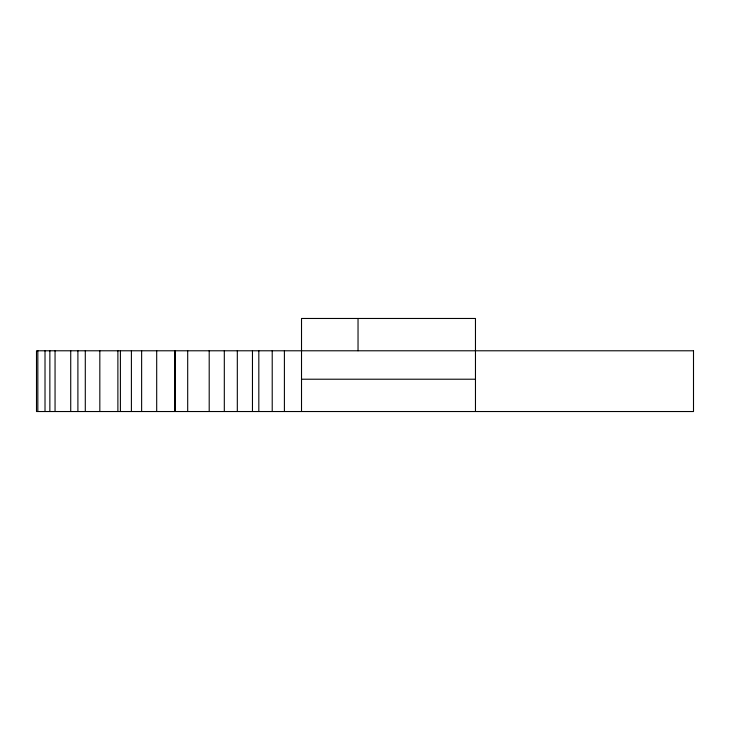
<?xml version="1.0" encoding="UTF-8"?>
<svg xmlns="http://www.w3.org/2000/svg" width="730" height="730" viewBox="0 0 730 730"><rect width="100%" height="100%" fill="white"/><g stroke="black" fill="none" stroke-linecap="round" stroke-linejoin="round"><path stroke-width="1.09" d="M301.517 379.217L475.467 379.217M475.467 411.528L475.467 318.472L301.517 318.472L301.517 411.528M358.038 318.472L358.038 350.783M284.399 350.783L284.399 411.528M272.217 350.783L272.217 411.528M258.821 350.783L258.821 411.528M252.461 350.783L252.461 411.528M237.314 350.783L237.314 411.528M224.311 350.783L224.311 411.528M209.2 350.783L209.2 411.528M187.692 350.783L187.692 411.528M175.136 350.783L175.136 411.528M174.926 350.783L174.926 411.528M156.695 350.783L156.695 411.528M141.629 350.783L141.629 411.528M131.4 350.783L131.4 411.528M120.404 350.783L120.404 411.528M117.886 350.783L117.886 411.528M99.828 350.783L99.828 411.528M85.291 350.783L85.291 411.528M77.9 350.783L77.9 411.528M70.728 350.783L70.728 411.528M55.051 350.783L55.051 411.528M49.859 350.783L49.859 411.528M45.014 350.783L45.014 411.528M37.841 350.783L37.841 411.528M693.5 350.783L36.5 350.783L36.5 411.528L693.5 411.528L693.5 350.783"/></g></svg>
